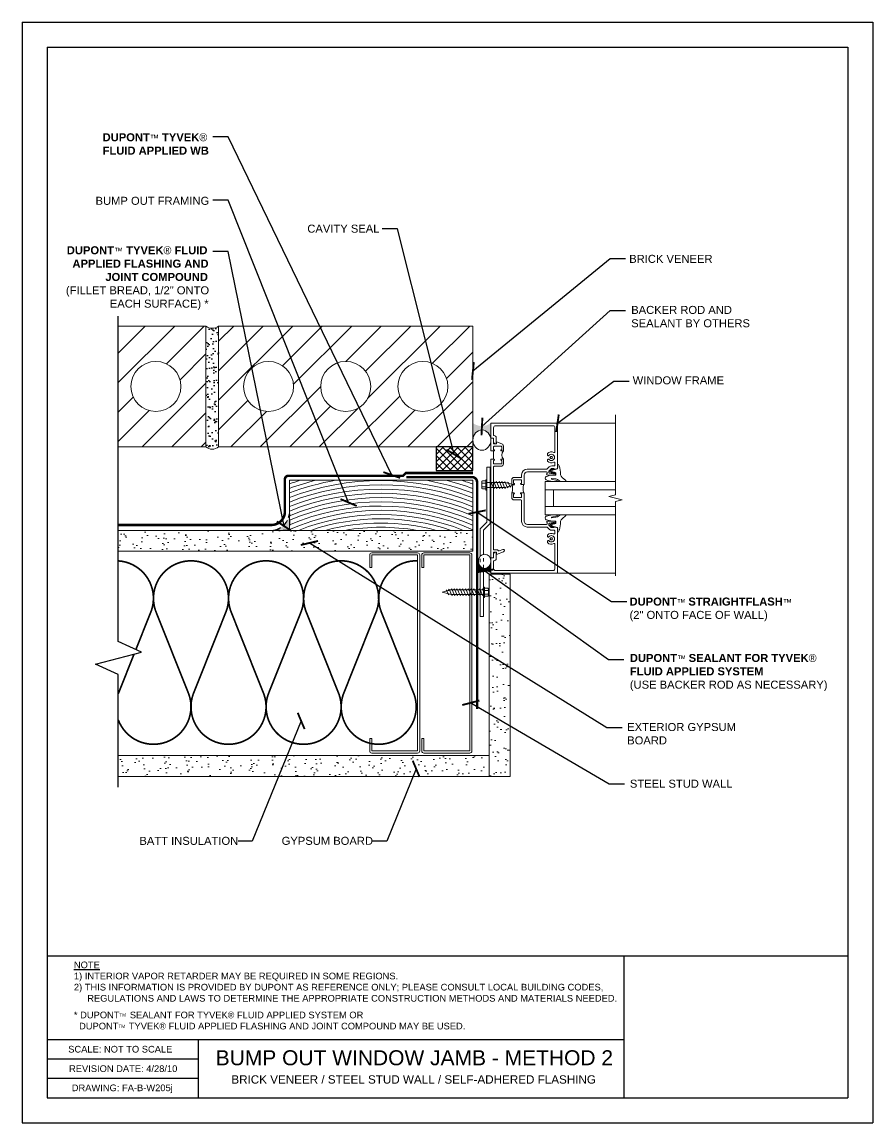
# Model space of a CAD drawing. Extents: x 527.2 to 552.7, y -313 to -280.
import ezdxf

# ---------------------------------------------------------------- set-up
doc = ezdxf.new("R2010")
doc.units = 0
doc.header["$LTSCALE"] = 1.5
doc.header["$MEASUREMENT"] = 0
doc.linetypes.add('DASHED', pattern=[0.75, 0.5, -0.25])
doc.linetypes.add('DASHED2', pattern=[0.375, 0.25, -0.125])
doc.layers.get('0').update_dxf_attribs({"color": 8, "linetype": 'CONTINUOUS'})
for name, color, linetype in [('8x11-ttb$0$B', 5, 'CONTINUOUS'), ('CMU', 250, 'CONTINUOUS'), ('DuPont Self-Adhered Flashing', 252, 'CONTINUOUS'), ('INSULATION', 241, 'CONTINUOUS'), ('SEALANT', 250, 'CONTINUOUS'), ('STRUCTURE', 250, 'CONTINUOUS'), ('TEXT', 7, 'CONTINUOUS'), ('Tyvek FA Flashing and Joint Treatment', 150, 'DASHED2'), ('Tyvek FA WB', 10, 'DASHED2')]:
    doc.layers.add(name, color=color, linetype=linetype)
for name, color, linetype, lineweight in [('A-Anno-txt0', 250, 'CONTINUOUS', 18), ('A-Backer Rod', 250, 'CONTINUOUS', 15), ('A-Fasteners', 8, 'CONTINUOUS', 9), ('A-Glazing', 250, 'CONTINUOUS', 15), ('A-Sealant', 250, 'CONTINUOUS', 15), ('A-Window Gasket', 250, 'CONTINUOUS', 13), ('brick', 250, 'CONTINUOUS', 5), ('Gyp Board', 250, 'CONTINUOUS', 20), ('Metal Stud', 250, 'CONTINUOUS', 18), ('Non-Flanged Window', 250, 'CONTINUOUS', 20), ('Wood', 250, 'CONTINUOUS', 20)]:
    doc.layers.add(name, color=color, linetype=linetype, lineweight=lineweight)
doc.layers.add('VIEWPORT', color=7, linetype='CONTINUOUS', plot=False)
doc.styles.add('DETAILS', font='sanss___.ttf', dxfattribs={"height": 1})
doc.dimstyles.new('ARCH_1_1-2_IN', dxfattribs={"dimscale": 0, "dimtxt": 0.09375, "dimasz": 0.09375, "dimexe": 0.0625, "dimexo": 0.0625, "dimgap": 0.0625, "dimtad": 1, "dimdec": 4, "dimlfac": 8, "dimzin": 3, "dimdsep": 46, "dimlunit": 4, "dimtxsty": 'Standard', "dimblk1": 'ARCHTICK', "dimblk2": 'ARCHTICK', "dimsah": 1, "dimcen": 0.0625, "dimdle": 0.0625, "dimclrd": 256, "dimclre": 256, "dimclrt": 256, "dimadec": 0, "dimazin": 0, "dimtfac": 1, "dimtdec": 4, "dimtmove": 0, "dimatfit": 3, "dimldrblk": 'ARCHTICK', "dimfxl": 1, "dimfrac": 2, "dimtolj": 1, "dimtzin": 0, "dimlwd": -1, "dimlwe": -1, "dimarcsym": 0})

# ---------------------------------------------------------------- blocks, each defined once
blk = doc.blocks.new('_ArchTick')
at = {"color": 0, "linetype": 'ByBlock', "const_width": 0.15}
blk.add_lwpolyline([(-0.5, -0.5), (0.5, 0.5)], dxfattribs=at)
blk = doc.blocks.new('Revsion Date')
at = {"layer": 'TEXT', "insert": (0.000131622949083976, 0.2031688605532622, 2.979996827461446e-09), "char_height": 0.2, "width": 16.26451670448571, "attachment_point": 1, "style": 'DETAILS'}
blk.add_mtext('\\pi-0.033334,l0.033334,t0.1;REVISION DATE: 4/28/10', dxfattribs=at)

msp = doc.modelspace()

# ---------------------------------------------------------------- hatches: boundary and pattern name
at = {"layer": 'brick'}
h = msp.add_hatch(dxfattribs=at)
h.set_pattern_fill('_USER', color=256, scale=0.625, angle=45, style=0, pattern_type=0)
h.set_pattern_definition([(45, (424.4654867404361, -92.41536334837704), (-0.4419417382415922, 0.4419417382415922), [])])
h.paths.add_polyline_path([(540.7311818054502, -292.7651419476974), (540.7311818054502, -289.1401419476974), (533.1061818054502, -289.1401419476974), (533.1061818054502, -292.7651419476974)])
h.paths.add_polyline_path([(538.4811818054502, -290.9526419476974, -1), (539.9811818054502, -290.9526419476974, -1)], flags=16)
h.paths.add_polyline_path([(536.1686818054502, -290.9526419476974, -1), (537.6686818054502, -290.9526419476974, -1)], flags=16)
h.paths.add_polyline_path([(533.8561818054502, -290.9526419476974, -1), (535.3561818054502, -290.9526419476974, -1)], flags=16)
h.paths.add_polyline_path([(530.4811818054502, -290.9526419476977, -1), (531.9811818054502, -290.9526419476977, -1)], flags=16)
h.paths.add_polyline_path([(530.1026648802867, -289.1401419476974), (530.1026648802867, -292.7651419476974), (532.7311818054502, -292.7651419476974), (532.7311818054502, -289.1401419476974)])
at = {"layer": 'CMU'}
h = msp.add_hatch(dxfattribs=at)
h.set_pattern_fill('AR-SAND', color=256, scale=0.15, style=0)
h.set_pattern_definition([(37.50000000000001, (586.0269894077996, -208.0551270921201), (-0.009449003716441223, 0.2890235653519738), [0, -0.228, 0, -0.255, 0, -0.24375]), (7.499999999999999, (586.0269894077996, -208.0551270921201), (0.2654665057901591, 0.423321909784461), [0, -0.123, 0, -0.2055, 0, -0.07875]), (327.5, (585.8424894077996, -208.0551270921201), (0.4671212792627242, 0.0008488580305446746), [0, -0.075, 0, -0.27, 0, -0.3525]), (317.5, (585.8424894077996, -208.0551270921201), (0.450918990685844, 0.1316513347401374), [0, -0.0375, 0, -0.177, 0, -0.2025])])
h.paths.add_polyline_path([(532.7311818054502, -292.7651419476977, 0.3636398934486965), (533.1061818054502, -292.7651419476973), (533.1061818054502, -289.1401419476973, -0.3636398934486965), (532.7311818054502, -289.1401419476977)])
at = {"layer": 'Gyp Board'}
h = msp.add_hatch(dxfattribs=at)
h.set_pattern_fill('AR-SAND,_O', color=256, scale=0.25, angle=90)
h.set_pattern_definition([(52.49999999999999, (-22.23715310742705, -2077.414916806772), (0.4817059422532897, -0.01574833952740207), [0, -0.38, 0, -0.425, 0, -0.40625]), (82.49999999999999, (-22.23715310742705, -2077.414916806772), (0.7055365163074351, 0.4424441763169317), [0, -0.205, 0, -0.3425, 0, -0.13125]), (122.5, (-22.23715310742705, -2077.722416806771), (0.001414763384241117, 0.7785354654378738), [0, -0.125, 0, -0.45, 0, -0.5875]), (132.5, (-22.23715310742705, -2077.722416806771), (0.2194188912335623, 0.7515316511430734), [0, -0.0625, 0, -0.295, 0, -0.3375])])
edge = h.paths.add_edge_path()
edge.add_line((530.1026648802867, -295.2651419476999), (540.7311818054502, -295.2651419477))
edge.add_line((540.7311818054502, -295.2651419477), (540.7311818054502, -295.8901419477))
edge.add_line((540.7311818054502, -295.8901419477), (530.1026648802867, -295.8901419476999))
h = msp.add_hatch(dxfattribs=at)
h.set_pattern_fill('AR-SAND,_O', color=256, scale=0.25, angle=-1.272221872585407e-14)
h.set_pattern_definition([(217.5, (2323.099706664521, 258.2422167085606), (0.01574833952740192, -0.4817059422532897), [0, -0.38, 0, -0.425, 0, -0.40625]), (187.4999999999999, (2323.099706664521, 258.2422167085606), (-0.4424441763169319, -0.705536516307435), [0, -0.205, 0, -0.3425, 0, -0.13125]), (147.4999999999999, (2323.407206664521, 258.2422167085606), (-0.7785354654378738, -0.001414763384240878), [0, -0.1249999999999999, 0, -0.4499999999999995, 0, -0.587499999999999]), (137.4999999999999, (2323.407206664521, 258.2422167085606), (-0.7515316511430734, -0.2194188912335621), [0, -0.0625, 0, -0.295, 0, -0.3375])])
h.paths.add_polyline_path([(541.2224977975109, -302.6401419477), (541.8474977975109, -302.6401419477), (541.8474977975109, -296.5830871118625), (541.2224977975109, -296.5830871118625)])
h = msp.add_hatch(dxfattribs=at)
h.set_pattern_fill('AR-SAND,_O', color=256, scale=0.25, angle=90)
h.set_pattern_definition([(307.5, (-22.17465310742682, 1479.509632911372), (0.4817059422532897, 0.01574833952740201), [0, -0.3799999999999987, 0, -0.4249999999999987, 0, -0.4062499999999987]), (277.5, (-22.17465310742682, 1479.509632911372), (0.7055365163074351, -0.4424441763169318), [0, -0.205, 0, -0.3425, 0, -0.13125]), (237.5, (-22.17465310742682, 1479.817132911372), (0.001414763384241021, -0.7785354654378738), [0, -0.1249999999999999, 0, -0.4499999999999998, 0, -0.5874999999999996]), (227.5, (-22.17465310742682, 1479.817132911372), (0.2194188912335622, -0.7515316511430734), [0, -0.0625, 0, -0.295, 0, -0.3375])])
edge = h.paths.add_edge_path()
edge.add_line((530.1026645936515, -302.6401419476997), (541.2224977975109, -302.6401419477))
edge.add_line((541.2224977975109, -302.6401419477), (541.2224977975109, -302.0151419477))
edge.add_line((541.2224977975109, -302.0151419477), (530.1026640468453, -302.0151419476997))
at = {"layer": 'SEALANT'}
h = msp.add_hatch(color=256, dxfattribs=at)
h.dxf.hatch_style = 1
edge = h.paths.add_edge_path()
edge.add_ellipse((540.9998308274794, -292.5610140139385), major_axis=(0, -0.3037987295314364), ratio=0.8842993597885473, start_angle=90, end_angle=270, ccw=False)
edge.add_line((541.2684798495087, -292.5610140139359), (541.2684798495085, -292.4401094860144))
edge.add_line((541.2684798495085, -292.4401094860143), (541.2684798495085, -292.048917824481))
edge.add_arc((540.9998308274796, -291.6950799467093), 0.4442674203485257, 232.7926597487097, 307.2073402511995, ccw=False)
edge.add_line((540.7311818054502, -292.0489178244807), (540.7311818054502, -292.5610140139414))
h = msp.add_hatch(dxfattribs=at)
h.set_pattern_fill('ANSI37', color=256, scale=1.25, style=0)
h.set_pattern_definition([(45, (0, 0), (-0.110485434560398, 0.1104854345603981), []), (135, (0, 0), (-0.1104854345603981, -0.110485434560398), [])])
h.paths.add_polyline_path([(540.7311818054502, -292.7651419476974), (539.6257637018916, -292.7651419476974), (539.6257637018916, -293.4737322329138), (540.7311818054502, -293.4737322329138)])
h = msp.add_hatch(color=256, dxfattribs=at)
h.dxf.hatch_style = 1
edge = h.paths.add_edge_path()
edge.add_ellipse((541.0815364051626, -296.1920614178323), major_axis=(2.592316668161516e-17, 0.2116857110915756), ratio=0.8842993597885476, start_angle=90, end_angle=270, ccw=False)
edge.add_line((540.894342866368, -296.192061417834), (540.8943428663681, -296.2763071979488))
edge.add_line((540.8943428663681, -296.2763071979489), (540.8943428663681, -296.5488879463032))
edge.add_arc((541.0815364051625, -296.7954407310458), 0.309563719823147, 412.79265974870975, 487.2073402511995, ccw=False)
edge.add_line((541.2687299439573, -296.5488879463034), (541.2687299439573, -296.1920614178301))
at = {"layer": 'Tyvek FA Flashing and Joint Treatment', "ltscale": 0.5}
h = msp.add_hatch(color=256, dxfattribs=at)
h.dxf.hatch_style = 1
edge = h.paths.add_edge_path()
edge.add_line((535.2311818054502, -295.2651419476995), (534.7311818054502, -295.2651419476995))
edge.add_arc((534.6791132712781, -294.7130734135274), 0.5545185287019444, 275.387933011687, 354.612066988315)
edge.add_line((535.2311818054502, -294.7651419476995), (535.2311818054502, -295.2651419476995))

# ---------------------------------------------------------------- linework, layer by layer
at = {"layer": '8x11-ttb$0$B', "color": 7}
for p, q in [((527.9690028736059, -280.7784869836718, 2.979996827461446e-09), (527.9690028736059, -312.2784869836718, 2.979996827461446e-09)), ((527.9690028736059, -280.7784869836718, 2.979996827461446e-09), (551.9690028736059, -280.7784869836718, 2.979996827461446e-09)), ((551.9690028736059, -280.7784869836718, 2.979996827461446e-09), (551.9690028736059, -312.2784869836718, 2.979996827461446e-09)), ((527.9690028736059, -310.5278207188284, 2.979996827461446e-09), (545.2575498864448, -310.5278207188284, 2.979996827461446e-09)), ((527.9690028736059, -312.2784869836718, 2.979996827461446e-09), (551.9690028736059, -312.2784869836718, 2.979996827461446e-09))]:
    msp.add_line(p, q, dxfattribs=at)
at = {"layer": '8x11-ttb$0$B', "color": 7, "elevation": 2.979996827461446e-09}
for points in [[(551.9690028736059, -308.0331666704011), (527.9690028736059, -308.0331666704011)], [(545.2575498864448, -308.0331666704011), (545.2575498864448, -312.2784869836718)], [(532.4955531523258, -310.5278207188284), (532.4955531523258, -312.2784869836718)], [(532.4955531523258, -311.1114207188284), (527.9690028736059, -311.1114207188284)], [(532.4955531523258, -311.6950207188283), (527.9690028736059, -311.6950207188283)]]:
    msp.add_lwpolyline(points, dxfattribs=at)
at = {"layer": 'A-Anno-txt0', "lineweight": 13, "elevation": -2.979996827461446e-09}
msp.add_lwpolyline([(545.0066366205127, -296.631878736004), (545.0066366205127, -294.3988435410029), (545.2066166205126, -294.3488235410029), (544.8066366205127, -294.2488435410029), (545.0066366205127, -294.198843541003), (545.0066366205127, -291.7988335410029)], dxfattribs=at)
at = {"layer": 'A-Backer Rod'}
for centre, major_axis, ratio in [((540.9998308274794, -292.5610140139385, 2.979996827461445e-09), (0, -0.3037987295314364), 0.8842993597885473), ((541.0815364051625, -296.1920614178323), (2.592316668161516e-17, 0.2116857110915756), 0.8842993597885472)]:
    msp.add_ellipse(centre, major_axis=major_axis, ratio=ratio, dxfattribs=at)
at = {"layer": 'A-Fasteners'}
for p, q in [((540.9950488960629, -294.0006083254248, -2.979996827461487e-09), (540.9950488960629, -293.8013895754248, -2.979996827461487e-09)), ((541.0149707710631, -293.7814677004248, -2.979996827461487e-09), (541.1145801460631, -293.7814677004248, -2.979996827461487e-09)), ((541.1145801460631, -293.8462231306932, -2.979996827461487e-09), (541.0149707710631, -293.8462231306932, -2.979996827461487e-09)), ((541.1145801460631, -293.9557747701561, -2.979996827461487e-09), (541.0149707710631, -293.9557747701561, -2.979996827461487e-09)), ((541.1145801460631, -294.0205302004248, -2.979996827461487e-09), (541.0149707710631, -294.0205302004248, -2.979996827461487e-09)), ((541.1145801460631, -294.0557177309424, -2.979996827461487e-09), (541.1145801460631, -293.7462801699073, -2.979996827461487e-09)), ((541.143716963273, -293.7462801699073, -2.979996827461487e-09), (541.1145801460631, -293.7462801699073, -2.979996827461487e-09)), ((541.1145801460631, -293.7814677004248, -2.979996827461487e-09), (541.1145801460631, -294.0205302004248, -2.979996827461487e-09)), ((541.143716963273, -294.0557177309424, -2.979996827461487e-09), (541.143716963273, -293.7462801699073, -2.979996827461487e-09)), ((541.6939850609391, -293.8308542971045, -2.979996827461487e-09), (541.143716963273, -293.8308542971043, -2.979996827461487e-09)), ((541.143716963273, -293.9762247805027, -2.979996827461487e-09), (541.6939850609391, -293.9762247805029, -2.979996827461487e-09)), ((541.2699814598649, -293.8011454347998, -2.979996827461487e-09), (541.2502671043961, -293.8304117922217, -2.979996827461487e-09)), ((541.2699814598649, -293.8011454347998, -2.979996827461487e-09), (541.3543473045914, -294.0058878664404, -2.979996827461487e-09)), ((541.3543625633805, -293.8011454347998, -2.979996827461487e-09), (541.3346482079118, -293.8304117922217, -2.979996827461487e-09)), ((541.3741074364274, -293.9766215090186, -2.979996827461487e-09), (541.3543473045914, -294.0058878664404, -2.979996827461487e-09)), ((541.3543625633805, -293.8011454347998, -2.979996827461487e-09), (541.4387284081071, -294.0058878664404, -2.979996827461487e-09)), ((541.4387436668961, -293.8011454347998, -2.979996827461487e-09), (541.4190293114274, -293.8304117922217, -2.979996827461487e-09)), ((541.458488539943, -293.9766215090186, -2.979996827461487e-09), (541.4387284081071, -294.0058878664404, -2.979996827461487e-09)), ((541.4387436668961, -293.8011454347998, -2.979996827461487e-09), (541.5231095116227, -294.0058878664404, -2.979996827461487e-09)), ((541.5231247704118, -293.8011454347998, -2.979996827461487e-09), (541.503410414943, -293.8304117922217, -2.979996827461487e-09)), ((541.5428696434586, -293.9766215090186, -2.979996827461487e-09), (541.5231095116227, -294.0058878664404, -2.979996827461487e-09)), ((541.5231247704118, -293.8011454347998, -2.979996827461487e-09), (541.6074906151383, -294.0058878664404, -2.979996827461487e-09)), ((541.6075058739274, -293.8011454347998, -2.979996827461487e-09), (541.5877915184586, -293.8304117922217, -2.979996827461487e-09)), ((541.6272507469743, -293.9766215090186, -2.979996827461487e-09), (541.6074906151383, -294.0058878664404, -2.979996827461487e-09)), ((541.6075058739274, -293.8011454347998, -2.979996827461487e-09), (541.6918717186539, -294.0058878664404, -2.979996827461487e-09)), ((541.691886977443, -293.8011454347998, -2.979996827461487e-09), (541.6721726219743, -293.8304117922217, -2.979996827461487e-09)), ((541.7156792461834, -293.9706269878292, -2.979996827461487e-09), (541.6918717186539, -294.0058878664404, -2.979996827461487e-09)), ((541.691886977443, -293.8011454347998, -2.979996827461487e-09), (541.7695211033389, -293.9895510599167, -2.979996827461487e-09)), ((541.6939850609391, -293.8308542971045, -2.979996827461487e-09), (541.9756759326546, -293.9035395388037, -2.979996827461487e-09)), ((541.9756759326546, -293.9035395388037, -2.979996827461487e-09), (541.6939850609391, -293.9762247805029, -2.979996827461487e-09)), ((541.7844767254686, -293.8210665040771, -2.979996827461487e-09), (541.7647623699999, -293.850332861499, -2.979996827461487e-09)), ((541.7963532147584, -293.9498105273277, -2.979996827461487e-09), (541.7695211033389, -293.9895510599167, -2.979996827461487e-09)), ((541.7844767254686, -293.8210665040771, -2.979996827461487e-09), (541.8456299972389, -293.9694757282794, -2.979996827461487e-09)), ((541.8724621086584, -293.9297351956904, -2.979996827461487e-09), (541.8456299972389, -293.9694757282794, -2.979996827461487e-09)), ((541.143716963273, -294.0557177309424, -2.979996827461487e-09), (541.1145801460631, -294.0557177309424, -2.979996827461487e-09)), ((541.0463082470144, -296.9639791761228, 2.979996827461446e-09), (541.0463082470144, -297.273416737158, 2.979996827461446e-09)), ((541.0463082470144, -296.9639791761228, 2.979996827461446e-09), (541.0754450642244, -296.9639791761228, 2.979996827461446e-09)), ((541.0754450642244, -296.9639791761228, 2.979996827461446e-09), (541.0754450642244, -297.273416737158, 2.979996827461446e-09)), ((541.0754450642244, -296.9991667066404, 2.979996827461446e-09), (541.1750544392244, -296.9991667066404, 2.979996827461446e-09)), ((541.0754450642244, -297.2382292066404, 2.979996827461446e-09), (541.0754450642244, -296.9991667066404, 2.979996827461446e-09)), ((539.8108599738143, -297.1157858852647, 2.979996827461405e-09), (540.0925508455298, -297.0431006435655, 2.979996827461405e-09)), ((540.0925508455298, -297.1884711269639, 2.979996827461405e-09), (539.8108599738143, -297.1157858852647, 2.979996827461405e-09)), ((539.9140737978105, -297.089590228378, 2.979996827461405e-09), (539.94090590923, -297.049849695789, 2.979996827461405e-09)), ((540.0020591810003, -297.1982589199913, 2.979996827461405e-09), (539.94090590923, -297.049849695789, 2.979996827461405e-09)), ((539.9901826917105, -297.0695148967408, 2.979996827461405e-09), (540.01701480313, -297.0297743641518, 2.979996827461405e-09)), ((540.0020591810003, -297.1982589199913, 2.979996827461405e-09), (540.021773536469, -297.1689925625694, 2.979996827461405e-09)), ((540.0946489290259, -297.2181799892686, 2.979996827461405e-09), (540.01701480313, -297.0297743641518, 2.979996827461405e-09)), ((540.0708566602855, -297.0486984362392, 2.979996827461405e-09), (540.0946641878149, -297.013437557628, 2.979996827461405e-09)), ((541.0463082470146, -297.0431006435657, 2.979996827461405e-09), (540.0925508455298, -297.0431006435655, 2.979996827461405e-09)), ((540.0925508455298, -297.1884711269639, 2.979996827461405e-09), (541.0463082470146, -297.1884711269641, 2.979996827461405e-09)), ((540.0946489290259, -297.2181799892686, 2.979996827461405e-09), (540.1143632844946, -297.1889136318467, 2.979996827461405e-09)), ((540.1790300325415, -297.2181799892686, 2.979996827461405e-09), (540.0946641878149, -297.013437557628, 2.979996827461405e-09)), ((540.1592851594946, -297.0427039150499, 2.979996827461405e-09), (540.1790452913306, -297.013437557628, 2.979996827461405e-09)), ((540.1790300325415, -297.2181799892686, 2.979996827461405e-09), (540.1987443880103, -297.1889136318467, 2.979996827461405e-09)), ((540.2634111360571, -297.2181799892686, 2.979996827461405e-09), (540.1790452913306, -297.013437557628, 2.979996827461405e-09)), ((540.2436662630103, -297.0427039150499, 2.979996827461405e-09), (540.2634263948462, -297.013437557628, 2.979996827461405e-09)), ((540.2634111360571, -297.2181799892686, 2.979996827461405e-09), (540.2831254915259, -297.1889136318467, 2.979996827461405e-09)), ((540.3477922395728, -297.2181799892686, 2.979996827461405e-09), (540.2634263948462, -297.013437557628, 2.979996827461405e-09)), ((540.3280473665259, -297.0427039150499, 2.979996827461405e-09), (540.3478074983618, -297.013437557628, 2.979996827461405e-09)), ((540.3477922395728, -297.2181799892686, 2.979996827461405e-09), (540.3675065950415, -297.1889136318467, 2.979996827461405e-09)), ((540.4321733430884, -297.2181799892686, 2.979996827461405e-09), (540.3478074983618, -297.013437557628, 2.979996827461405e-09)), ((540.4124284700415, -297.0427039150499, 2.979996827461405e-09), (540.4321886018774, -297.013437557628, 2.979996827461405e-09)), ((540.4321733430884, -297.2181799892686, 2.979996827461405e-09), (540.4518876985571, -297.1889136318467, 2.979996827461405e-09)), ((540.516554446604, -297.2181799892686, 2.979996827461405e-09), (540.4321886018774, -297.013437557628, 2.979996827461405e-09)), ((540.4968095735571, -297.0427039150499, 2.979996827461405e-09), (540.5165697053931, -297.013437557628, 2.979996827461405e-09)), ((540.516554446604, -297.2181799892686, 2.979996827461405e-09), (540.5362688020728, -297.1889136318467, 2.979996827461405e-09)), ((540.6009355501196, -297.2181799892686, 2.979996827461405e-09), (540.5165697053931, -297.013437557628, 2.979996827461405e-09)), ((540.5811830476782, -297.0427039150499, 2.979996827461405e-09), (540.6009355501196, -297.013437557628, 2.979996827461405e-09)), ((540.6853166536353, -297.2181799892686, 2.979996827461405e-09), (540.6009355501196, -297.013437557628, 2.979996827461405e-09)), ((540.6009355501196, -297.2181799892686, 2.979996827461405e-09), (540.6206499055884, -297.1889136318467, 2.979996827461405e-09)), ((540.6655565217993, -297.0427039150499, 2.979996827461405e-09), (540.6853166536353, -297.013437557628, 2.979996827461405e-09)), ((540.7696901277563, -297.2181799892686, 2.979996827461405e-09), (540.6853166536353, -297.013437557628, 2.979996827461405e-09)), ((540.6853166536353, -297.2181799892686, 2.979996827461405e-09), (540.7050233797095, -297.1889136318467, 2.979996827461405e-09)), ((540.7499376253149, -297.0427039150499, 2.979996827461405e-09), (540.7696901277563, -297.013437557628, 2.979996827461405e-09)), ((540.8540636018774, -297.2181799892686, 2.979996827461405e-09), (540.7696901277563, -297.013437557628, 2.979996827461405e-09)), ((540.7696901277563, -297.2181799892686, 2.979996827461405e-09), (540.7893968538306, -297.1889136318467, 2.979996827461405e-09)), ((540.834311099436, -297.0427039150499, 2.979996827461405e-09), (540.8540636018774, -297.013437557628, 2.979996827461405e-09)), ((540.9384370759985, -297.2181799892686, 2.979996827461405e-09), (540.8540636018774, -297.013437557628, 2.979996827461405e-09)), ((540.8540636018774, -297.2181799892686, 2.979996827461405e-09), (540.8737779573462, -297.1889136318467, 2.979996827461405e-09)), ((540.9186845735571, -297.0427039150499, 2.979996827461405e-09), (540.9384370759985, -297.013437557628, 2.979996827461405e-09)), ((541.0228105501196, -297.2181799892686, 2.979996827461405e-09), (540.9384370759985, -297.013437557628, 2.979996827461405e-09)), ((540.9384370759985, -297.2181799892686, 2.979996827461405e-09), (540.9581514314673, -297.1889136318467, 2.979996827461405e-09)), ((541.0030580476782, -297.0427039150499, 2.979996827461405e-09), (541.0228105501196, -297.013437557628, 2.979996827461405e-09)), ((541.0463082470146, -297.0708290418791, 2.979996827461446e-09), (541.0228105501194, -297.0138090406248, 2.979996827461446e-09)), ((541.0228105501194, -297.2185514722654, 2.979996827461446e-09), (541.0425249055882, -297.1892851148435, 2.979996827461446e-09)), ((541.0463082470144, -297.273416737158, 2.979996827461446e-09), (541.0754450642244, -297.273416737158, 2.979996827461446e-09)), ((541.0754450642244, -297.0639221369091, 2.979996827461446e-09), (541.1750544392244, -297.0639221369091, 2.979996827461446e-09)), ((541.0754450642244, -297.173473776372, 2.979996827461446e-09), (541.1750544392244, -297.173473776372, 2.979996827461446e-09)), ((541.1750544392244, -297.2382292066404, 2.979996827461446e-09), (541.0754450642244, -297.2382292066404, 2.979996827461446e-09)), ((541.1949763142245, -297.0190885816404, 2.979996827461446e-09), (541.1949763142245, -297.2183073316404, 2.979996827461446e-09))]:
    msp.add_line(p, q, dxfattribs=at)
for centre, start, end in [((541.0149707710631, -293.8013895754248, -2.979996827461487e-09), 90, 180), ((541.0149707710631, -293.8263012556932, -2.979996827461487e-09), 180, 270), ((541.0149707710631, -293.8661450056932, -2.979996827461487e-09), 90, 180), ((541.0149707710631, -293.9358528951561, -2.979996827461487e-09), 180, 270), ((541.0149707710631, -293.9756966451561, -2.979996827461487e-09), 90, 180), ((541.0149707710631, -294.0006083254248, -2.979996827461487e-09), 180, 270), ((541.1750544392244, -297.0190885816404, 2.979996827461446e-09), 0, 90), ((541.1750544392244, -297.0440002619091, 2.979996827461446e-09), 270, 0), ((541.1750544392244, -297.0838440119092, 2.979996827461446e-09), 0, 90), ((541.1750544392244, -297.153551901372, 2.979996827461446e-09), 270, 0), ((541.1750544392244, -297.193395651372, 2.979996827461446e-09), 0, 90), ((541.1750544392244, -297.2183073316404, 2.979996827461446e-09), 270, 0)]:
    msp.add_arc(centre, 0.019921875, start, end, dxfattribs=at)
at = {"layer": 'A-Glazing'}
for p, q in [((542.8937169632733, -293.7983919284681, -2.979996827461446e-09), (545.0066266205127, -293.7983919284681, -2.979996827461446e-09)), ((542.8937169632733, -294.0483919284681, -2.979996827461446e-09), (545.0066266205127, -294.0483919284681, -2.979996827461446e-09)), ((542.8937169632733, -294.5483919284681, -2.979996827461446e-09), (545.0066266205127, -294.5483919284681, -2.979996827461446e-09)), ((542.8937169632733, -294.7983919284681, -2.979996827461446e-09), (545.0066266205127, -294.7983919284681, -2.979996827461446e-09))]:
    msp.add_line(p, q, dxfattribs=at)
at = {"layer": 'A-Sealant'}
msp.add_line((541.3487169943543, -292.8848434918147, -2.979996827461446e-09), (541.3487169943543, -293.1348434918147, -2.979996827461446e-09), dxfattribs=at)
for centre, radius, start, end in [((541.7749669943543, -293.0098434918147, -2.979996827461446e-09), 0.1812500000000527, 136.3971810273108, 223.6028189726892), ((541.5863485567617, -294.0158385410029, -2.979996827461446e-09), 0.3318137087604263, 337.8695010804648, 22.13049891953517), ((542.5660853697844, -294.0158385410029, -2.979996827461446e-09), 0.3318137087604263, 157.8695010804649, 202.1304989195351)]:
    msp.add_arc(centre, radius, start, end, dxfattribs=at)
at = {"layer": 'A-Window Gasket', "elevation": -2.979996827461446e-09}
for points in [[(543.1547149351087, -293.4249033326143), (543.1595892357067, -293.4517198591532), (543.2668238333885, -293.4175897350321), (543.2716981322673, -293.356643084372), (543.2687169632733, -293.2810882140132), (543.2997265058945, -293.2911787555716, -0.1257100272134179), (543.3514688334882, -293.5231701575936, 0.2260837189018228), (543.4011866921322, -293.6767557180253), (543.5121273102926, -293.7723110276849, -0.6449762263124317), (543.5003859678189, -293.7982453197031), (543.3711490321895, -293.7966655826751, -0.1518691569180708), (543.3267138778402, -293.7803128060787), (543.2667880985717, -293.7418096177834, 0.02934546717884474), (543.2149054553792, -293.7244147285806), (543.0931114455421, -293.7071844389971, 0.6538117075652882), (543.0861247085767, -293.7274252498999), (543.2513736260665, -293.7715169971222, -0.8886355728344962), (543.2493121951674, -293.7966655826751), (543.1150665747747, -293.7966655826751, -0.06420464893641442), (542.9264503180674, -293.7542331207656, -0.6896355001773956), (542.9264503180674, -293.6516243903775, -0.07035608683589237), (543.1150665747747, -293.6103919284681), (543.2107693851082, -293.6103919284681), (543.2107693851082, -293.5370451704915), (543.1571520854078, -293.5151043756741), (543.152277786529, -293.5541102335876), (543.115720537202, -293.5199801073955), (543.0937861879498, -293.5516723677268), (543.0401688899686, -293.4907257149958), (543.1059719377255, -293.4346547960573), (543.115720537202, -293.4590334567354)], [(543.1547149351087, -295.1718805243219), (543.1595892357067, -295.145063997783), (543.2668238333885, -295.1791941219041), (543.2716981322673, -295.2401407725642), (543.2687169632733, -295.3156956429229), (543.2997265058945, -295.3056051013646, 0.1257100272134179), (543.3514688334882, -295.0736136993426, -0.2260837189018228), (543.4011866921322, -294.9200281389109), (543.5121273102926, -294.8244728292513, 0.6449762263124317), (543.5003859678189, -294.7985385372331), (543.3711490321895, -294.8001182742611, 0.1518691569180708), (543.3267138778402, -294.8164710508575), (543.2667880985717, -294.8549742391527, -0.02934546717884474), (543.2149054553792, -294.8723691283556), (543.0931114455421, -294.8895994179391, -0.6538117075652882), (543.0861247085767, -294.8693586070363), (543.2513736260665, -294.825266859814, 0.8886355728344962), (543.2493121951674, -294.8001182742611), (543.1150665747747, -294.8001182742611, 0.06420464893641442), (542.9264503180674, -294.8425507361706, 0.6896355001773956), (542.9264503180674, -294.9451594665587, 0.07035608683589237), (543.1150665747747, -294.9863919284681), (543.2107693851082, -294.9863919284681), (543.2107693851082, -295.0597386864446), (543.1571520854078, -295.0816794812621), (543.152277786529, -295.0426736233487), (543.115720537202, -295.0768037495407), (543.0937861879498, -295.0451114892094), (543.0401688899686, -295.1060581419403), (543.1059719377255, -295.162129060879), (543.115720537202, -295.1377504002008)]]:
    msp.add_lwpolyline(points, format="xyb", close=True, dxfattribs=at)
at = {"layer": 'brick', "linetype": 'Continuous', "elevation": 2.979996827461446e-09}
msp.add_lwpolyline([(530.1026648802867, -289.1401419476974), (532.7311818054502, -289.1401419476974), (532.7311818054502, -292.7651419476974), (530.1026648802867, -292.7651419476974)], dxfattribs=at)
msp.add_lwpolyline([(540.7311818054502, -289.1401419476974), (533.1061818054502, -289.1401419476974), (533.1061818054502, -292.7651419476974), (540.7311818054502, -292.7651419476974)], close=True, dxfattribs=at)
at = {"layer": 'brick', "linetype": 'Continuous'}
for centre in [(531.2311818054502, -290.9526419476977, 2.979996827461526e-09), (534.6061818054502, -290.9526419476974, 2.979996827461486e-09), (536.9186818054502, -290.9526419476974, 2.979996827461486e-09), (539.2311818054502, -290.9526419476974, 2.979996827461486e-09)]:
    msp.add_circle(centre, 0.75, dxfattribs=at)
for centre in [(532.91868180545, -288.9164231902657, 2.979996827461486e-09), (532.91868180545, -292.5414231902657, 2.979996827461486e-09)]:
    msp.add_arc(centre, 0.2919012374533256, 230.0334297092303, 309.9665702907697, dxfattribs=at)
at = {"layer": 'DuPont Self-Adhered Flashing', "const_width": 0.075, "elevation": 2.979996827461446e-09}
msp.add_lwpolyline([(540.8556685913626, -300.6232354821432), (540.8556685913626, -296.4609380617671), (540.8556685913626, -293.8189079673709, 0.4142135623730125), (540.7056685913626, -293.6689079673709), (538.7377525287541, -293.6689079673703)], format="xyb", dxfattribs=at)
at = {"layer": 'Gyp Board', "elevation": 2.979996827461446e-09}
for points in [[(530.1026648802867, -295.2651419476999), (540.7311818054502, -295.2651419477), (540.7311818054502, -295.8901419477), (530.1026648802867, -295.8901419476999)], [(530.1026645936515, -302.6401419476997), (541.2224977975109, -302.6401419477), (541.2224977975109, -302.0151419477), (530.1026640468453, -302.0151419476997)]]:
    msp.add_lwpolyline(points, dxfattribs=at)
msp.add_lwpolyline([(541.2224977975109, -302.6401419477), (541.8474977975109, -302.6401419477), (541.8474977975109, -296.5830871118625), (541.2224977975109, -296.5830871118625)], close=True, dxfattribs=at)
at = {"layer": 'INSULATION', "color": 253, "const_width": 0.05, "elevation": 2.979996827461446e-09}
for points in [[(530.1026631100867, -300.9444255975861, 0.988981793712645), (532.2204672402733, -300.1849624422385), (531.2192485750337, -297.6709612109788, -0.5275875311540644), (532.3249318054474, -296.1787676871372)], [(530.1026648802867, -296.1801608960806, -0.4959173986660426), (531.0954672402746, -297.6709612109779), (530.6303208718916, -298.8389164074096)], [(532.3249318054474, -296.1787676871372, -0.5036295496547037), (533.3454672402768, -297.670961210978), (532.3442485750359, -300.1849624422411, 1.404370499403762), (534.4704672402756, -300.1849624422384), (533.4692485750359, -297.6709612109784, -1.404370499398822), (535.595467240277, -297.6709612109784), (534.5942485750361, -300.184962442242, 1.404370499403763), (536.7204672402756, -300.1849624422391), (535.7192485750361, -297.6709612109793, -1.404370499398822), (537.845467240277, -297.6709612109784), (536.8442485750361, -300.184962442242, 1.404370499403762), (538.9704672402756, -300.1849624422391), (537.9692485750361, -297.6709612109793, -0.5275875311540644), (539.0749318054498, -296.1787676871377)]]:
    msp.add_lwpolyline(points, format="xyb", dxfattribs=at)
msp.add_lwpolyline([(530.575759325236, -298.9759172447231), (530.1026624271567, -300.1638357540052)], dxfattribs=at)
at = {"layer": 'Metal Stud', "linetype": 'DASHED', "lineweight": 13, "ltscale": 0.125}
for p, q in [((540.9463082470147, -295.9160070502813, 2.979996827461446e-09), (540.9463082470147, -296.5110258812182, 2.979996827461405e-09)), ((541.0463082470146, -295.8945668624702, 2.979996827461364e-09), (541.0463082470146, -296.4674845165264, 2.979996827461405e-09))]:
    msp.add_line(p, q, dxfattribs=at)
at = {"layer": 'Metal Stud'}
for points, elevation in [([(541.0463082470146, -295.2595809483205), (541.243716963273, -295.060452118953), (541.243716963273, -293.3707294220688), (541.143716963273, -293.3707294220688), (541.143716963273, -295.02403039654), (540.9463082470147, -295.2231592259075)], -2.979996827461446e-09), ([(540.9463082470147, -295.2231592259075), (540.9463082470147, -295.9160070502813)], 2.979996827461446e-09), ([(541.0463082470146, -295.8945668624702), (541.0463082470146, -295.2595809483205)], 2.979996827461446e-09), ([(540.9463082470147, -296.5110258812182), (540.9463082470147, -297.8479190089831), (541.0463082470146, -297.8479190089831), (541.0463082470146, -296.4674845165264)], 2.979996827461446e-09)]:
    msp.add_lwpolyline(points, dxfattribs=dict(at, elevation=elevation))
at = {"layer": 'Metal Stud', "elevation": 2.979996827461446e-09}
for points in [[(537.6999318054502, -301.5018415932569), (537.6374318054498, -301.5018415932569), (537.6374318054498, -301.8768415932569, 0.414213562373095), (537.6999318054498, -301.9393415932569), (539.0749318054498, -301.9393415932569, 0.414213562373095), (539.1374318054498, -301.8768415932569), (539.1374318054498, -296.0018415932569, 0.414213562373095), (539.0749318054498, -295.9393415932569), (537.6999318054498, -295.9393415932569, 0.414213562373095), (537.6374318054498, -296.0018415932569), (537.6374318054498, -296.3768415932569), (537.6999318054502, -296.3768415932569), (537.6999318054502, -296.0018415932569), (539.0749318054498, -296.0018415932569), (539.0749318054493, -301.8768415932569), (537.6999318054502, -301.8768415932569)], [(539.2624318054507, -301.5018415932569), (539.1999318054502, -301.5018415932569), (539.1999318054502, -301.8768415932569, 0.414213562373095), (539.2624318054502, -301.9393415932569), (540.6374318054502, -301.9393415932569, 0.414213562373095), (540.6999318054502, -301.8768415932569), (540.6999318054502, -296.0018415932569, 0.414213562373095), (540.6374318054502, -295.9393415932569), (539.2624318054502, -295.9393415932569, 0.414213562373095), (539.1999318054502, -296.0018415932569), (539.1999318054502, -296.3768415932569), (539.2624318054507, -296.3768415932569), (539.2624318054507, -296.0018415932569), (540.6374318054502, -296.0018415932569), (540.6374318054498, -301.8768415932569), (539.2624318054507, -301.8768415932569)]]:
    msp.add_lwpolyline(points, format="xyb", close=True, dxfattribs=at)
at = {"layer": 'Non-Flanged Window', "lineweight": 9}
for p, q in [((545.0066366205127, -292.0488335410029, -2.979996827461446e-09), (543.2687169632733, -292.0488335410029, -2.979996827461446e-09)), ((545.0066366205127, -296.5488335410029, -2.979996827461446e-09), (543.2687169632733, -296.5488335410029, -2.979996827461446e-09))]:
    msp.add_line(p, q, dxfattribs=at)
at = {"layer": 'Non-Flanged Window'}
for p, q in [((542.8937169632733, -294.7983919284681, -2.979996827461446e-09), (542.8937169632733, -293.7983919284681, -2.979996827461446e-09)), ((543.1437169632733, -294.5483919284681, -2.979996827461446e-09), (543.1437169632733, -294.0483919284681, -2.979996827461446e-09))]:
    msp.add_line(p, q, dxfattribs=at)
at = {"layer": 'Non-Flanged Window', "elevation": -2.979996827461446e-09}
for points in [[(542.2587169632731, -293.8908385410029), (542.1732169632731, -293.8908385410029, -0.9999999999999999), (542.1732169632731, -293.8598385410028), (542.1737169632733, -293.8598385410028, 0.414213562373095), (542.1887169632731, -293.8448385410028), (542.1887169632731, -293.7648385410028, 0.4142135623730693), (542.1737169632733, -293.7498385410028), (541.9587169632731, -293.7498385410028, 0.414213562373095), (541.9437169632732, -293.7648385410028), (541.9437169632732, -293.8448426396388, 0.4190234982697423), (541.9589628649125, -293.8598406239162, -1.008230869162796), (541.9592169632732, -293.8908385410029), (541.893716963273, -293.8908385410029), (541.893716963273, -293.7498335410028, -0.4142135623731173), (541.9637169632732, -293.6798335410029), (542.1737169632733, -293.6798335410029, 0.4142135623730864), (542.1887169632731, -293.6648335410029), (542.1887169632731, -293.6013335410028, -0.4142135623730858), (542.3587169632732, -293.4313335410029), (542.942773875487, -293.4313335410029, 0.1990202627215653), (542.9604588823194, -293.4240038701831), (543.0202399376225, -293.3641731584459, -0.1990202627215716), (543.0945169663186, -293.3333885410029), (543.1687169632731, -293.3333885410029, 0.414213562373082), (543.1887169632731, -293.3133885410029), (543.1887169632731, -293.2420683784636, 0.5680984128566386), (543.1592034497597, -293.224475963603, -0.3397540095737931), (542.9607169632731, -293.192586057532), (542.9607169632731, -293.1486205733055), (542.9901976283219, -293.1315999034037, -0.3865446749096253), (543.0033423268886, -293.1344580987331, 3.127286275187395), (543.0033423268889, -293.0242189832725, -0.386544674909742), (542.9901976283219, -293.0270771786019), (542.9607169632731, -293.0100565087001), (542.9607169632731, -292.9660910244738, -0.3397540095737929), (543.1592034497597, -292.9342011184027, 0.5680984128595217), (543.1887169632731, -292.9166087035421), (543.1887169632731, -292.1888335410028, 0.414213562373095), (543.1287169632732, -292.1288335410028), (541.4087169632732, -292.1288335410028, 0.414213562373095), (541.3487169632732, -292.1888335410028), (541.3487169632732, -292.4238385410028), (541.3687169632732, -292.4238385410028, -0.414213562373095), (541.4287169632731, -292.4838385410029), (541.4287169632731, -292.6738385410028), (541.4107169632731, -292.6738385410028, -0.414213562373095), (541.3487169632732, -292.6118385410029), (541.3487169632732, -292.5038385410028), (541.268716963273, -292.5038385410028), (541.268716963273, -292.0488385410028), (543.268716963273, -292.0488385410028), (543.268716963273, -293.4063582379725), (543.1662169632731, -293.4423885410028), (543.1662169632731, -293.4133885410028), (543.0945169632731, -293.4133885410028, 0.198912367379654), (543.0768392937435, -293.4207108714732), (543.0102169632731, -293.4873885410029), (543.0102169632731, -293.5293385410028, 0.3541185725306731), (543.0260587294568, -293.5489014930175), (543.1282169632731, -293.5713385410028), (543.1662169632731, -293.5713385410028), (543.1662169632731, -293.5423385410028), (543.178216963273, -293.5423385410028, -0.414213562373095), (543.1982169632732, -293.5623385410028), (543.1982169632732, -293.5913385410028, -0.414213562373095), (543.178216963273, -293.6113385410028), (542.9762219632731, -293.6113385410028, -0.414213562373095), (542.938216963273, -293.5733335410028), (542.9602169632732, -293.5733335410028), (542.9602169632732, -293.5313335410029, 0.414213562373095), (542.9402169632732, -293.5113335410028), (542.3687169632732, -293.5113335410028, 0.414213562373095), (542.268716963273, -293.6113335410028), (542.268716963273, -293.8808385410029), (542.2587169632731, -293.8908385410029)], [(542.2587169632731, -294.1408385410029), (542.268716963273, -294.1508385410029), (542.268716963273, -294.9863385410028, 0.4142135623730963), (542.3687169632732, -295.0863385410028), (542.9402169632732, -295.0863385410028, 0.4142135623730941), (542.9602169632732, -295.0663385410028), (542.9602169632732, -295.0243385410028), (542.938216963273, -295.0243385410028, -0.4142135623730984), (542.9762219632731, -294.9863335410028), (543.178216963273, -294.9863335410028, -0.414213562373108), (543.1982169632732, -295.0063335410028), (543.1982169632732, -295.0353335410028, -0.414213562373095), (543.178216963273, -295.0553335410029), (543.1662169632731, -295.0553335410029), (543.1662169632731, -295.0263335410029), (543.1282169632731, -295.0263335410029), (543.0260587294568, -295.0487705889881, 0.3541185725306732), (543.0102169632731, -295.0683335410028), (543.0102169632731, -295.1102835410028), (543.0768392937435, -295.1769612105325, 0.198912367379654), (543.0945169632731, -295.1842835410028), (543.1662169632731, -295.1842835410028), (543.1662169632731, -295.1552835410028), (543.268716963273, -295.1913138440331), (543.268716963273, -296.5488335410028), (541.268716963273, -296.5488335410028), (541.268716963273, -296.0938335410029), (541.3487169632732, -296.0938335410029), (541.3487169632732, -295.9858335410028, -0.4142135623731034), (541.4107169632731, -295.9238335410028), (541.4287169632731, -295.9238335410028), (541.4287169632731, -296.1138335410029, -0.414213562373095), (541.3687169632732, -296.1738335410028), (541.3487169632732, -296.1738335410028), (541.3487169632732, -296.4088335410028, 0.4142135623730908), (541.4087169632732, -296.4688335410029), (543.1287169632732, -296.4688335410029, 0.4142135623731036), (543.1887169632731, -296.4088335410028), (543.1887169632731, -295.6810633784636, 0.5680984128594625), (543.1592034497597, -295.6634709636029, -0.3397540095737803), (542.9607169632731, -295.6315810575319), (542.9607169632731, -295.5876155733056), (542.9901976283219, -295.5705949034038, -0.3865446749097419), (543.0033423268889, -295.5734530987332, 3.127286275187371), (543.0033423268886, -295.4632139832725, -0.3865446749096684), (542.9901976283219, -295.4660721786019), (542.9607169632731, -295.4490515087001), (542.9607169632731, -295.4050860244737, -0.3397540095737777), (543.1592034497597, -295.3731961184026, 0.5680984128594625), (543.1887169632731, -295.355603703542), (543.1887169632731, -295.2842835410028, 0.4142135623731341), (543.1687169632731, -295.2642835410028), (543.0945169663186, -295.2642835410028, -0.1990202627215713), (543.0202399376225, -295.2334989235598), (542.9604588823194, -295.1736682118226, 0.1990202627215655), (542.942773875487, -295.1663385410029), (542.3587169632732, -295.1663385410029, -0.414213562373095), (542.1887169632731, -294.9963385410028), (542.1887169632731, -294.3718385410029, 0.4142135623731015), (542.1687169632731, -294.3518385410029), (541.9637169632732, -294.3518385410029, -0.4142135623731173), (541.893716963273, -294.2818385410029), (541.893716963273, -294.1408385410029), (541.9592169632732, -294.1408385410029, -0.9999999999999999), (541.9592169632732, -294.1718385410028), (541.9587169632731, -294.1718385410028, 0.4142135623730862), (541.9437169632732, -294.1868385410028), (541.9437169632732, -294.2668385410029, 0.4142135623731037), (541.9587169632731, -294.2818385410029), (542.1737169632733, -294.2818385410029, 0.414213562373095), (542.1887169632731, -294.2668385410029), (542.1887169632731, -294.1868344423669, 0.4190234982698032), (542.1734710616339, -294.1718364580896, -1.008230869162925), (542.1732169632731, -294.1408385410029), (542.2587169632731, -294.1408385410029)]]:
    msp.add_lwpolyline(points, format="xyb", dxfattribs=at)
for points in [[(541.3487169943543, -292.8388434918147, 0.4142135623730605), (541.3637169943541, -292.8538434918146), (541.3642169943543, -292.8538434918146, -0.9999999999999999), (541.3642169943543, -292.8848434918147), (541.2787169943543, -292.8848434918147), (541.2687169943541, -292.8748434918147), (541.2687169943541, -292.5038384918146), (541.3487169943543, -292.5038384918146), (541.3487169943543, -292.6738384918147), (541.4347169943543, -292.6738384918147), (541.4347169943543, -292.6118384918147), (541.5976944152877, -292.6712584950487, -0.3151483099505404), (541.6437169943541, -292.7370238604424), (541.6437169943541, -292.8848434918147), (541.5782169943542, -292.8848434918147, -1.008230869162825), (541.578471092715, -292.853845574728, 0.4190234982697333), (541.5937169943542, -292.8388475904507), (541.5937169943542, -292.7588434918147, 0.4142135623731299), (541.5787169943543, -292.7438434918146), (541.3637169943541, -292.7438434918146, 0.4142135623730949), (541.3487169943543, -292.7588434918147)], [(541.4885155452331, -295.8669463788474), (541.4899231419384, -295.8701288946812, 0.414213562373095), (541.5155573972207, -295.8820823442304), (541.6277445792372, -295.8408945516241, -1.000000000000033), (541.6516894094713, -295.9066824320053), (541.4347169943543, -295.9857884918147), (541.4347169943543, -295.9237884918147), (541.3487169943543, -295.9237884918147), (541.3487169943543, -296.0937884918147), (541.2687169943541, -296.0937884918147), (541.2687169943541, -293.1448434918147), (541.2787169943543, -293.1348434918147), (541.3642169943543, -293.1348434918147, -1.008230869162709), (541.3639628959935, -293.1658414089014, 0.4190234982698556), (541.3487169943543, -293.1808393931787), (541.3487169943543, -293.2608434918147, 0.4142135623730605), (541.3637169943541, -293.2758434918147), (541.5787169943543, -293.2758434918147, 0.4142135623731296), (541.5937169943542, -293.2608434918147), (541.5937169943542, -293.1808434918146, 0.414213562373095), (541.5787169943543, -293.1658434918147), (541.5782169943542, -293.1658434918147, -0.9999999999999999), (541.5782169943542, -293.1348434918147), (541.6437169943541, -293.1348434918147), (541.6437169943541, -293.2758434918147, -0.4142135623731174), (541.5737169943542, -293.3458434918147), (541.3687169943543, -293.3458434918147, 0.414213562373082), (541.3487169943543, -293.3658434918147), (541.3487169943543, -295.8537884918147), (541.4697169943541, -295.8537834918147, -0.3152987888789697)], [(543.0345016574396, -293.0793335405567, 0.0949971087653755), (543.0542466929313, -293.0604768502002, -3.127286275175908), (543.0542466929311, -293.0981902318053, 0.09499711044848136)], [(543.034501655996, -295.5183285414877, 0.09499711473515954), (543.0542466929302, -295.4994718502018, -3.127286275188724), (543.0542466929311, -295.5371852318054, 0.09499711291348147)]]:
    msp.add_lwpolyline(points, format="xyb", close=True, dxfattribs=at)
for points in [[(543.0875493116035, -293.4984120221038), (543.1037169632731, -293.4822309409636), (543.1037169632731, -293.5019629289937)], [(543.0875493116035, -295.0992500599022), (543.1037169632731, -295.0956991530124), (543.1037169632731, -295.1154311410424)]]:
    msp.add_lwpolyline(points, close=True, dxfattribs=at)
at = {"layer": 'SEALANT', "elevation": 2.979996827461446e-09}
msp.add_lwpolyline([(540.7311818054502, -292.7651419476974), (539.6257637018916, -292.7651419476974), (539.6257637018916, -293.4737322329138), (540.7311818054502, -293.4737322329138)], close=True, dxfattribs=at)
at = {"layer": 'STRUCTURE', "elevation": 2.979996827461446e-09}
msp.add_lwpolyline([(530.1026648802867, -302.9677663046787), (530.1026619244705, -299.5892647759065), (529.4173356109288, -299.2730340676265), (530.8017038679657, -298.9179661480223), (530.1026648802867, -298.5955371327755), (530.1026648802867, -288.848050666644)], dxfattribs=at)
at = {"layer": 'Tyvek FA Flashing and Joint Treatment', "ltscale": 0.5, "elevation": 2.979996827461446e-09, "flags": 128}
msp.add_lwpolyline([(535.2311818054502, -295.2651419476995), (534.7311818054502, -295.2651419476995, 0.3601411110665056), (535.2311818054502, -294.7651419476995), (535.2311818054502, -295.2651419476995)], format="xyb", dxfattribs=at)
at = {"layer": 'Tyvek FA WB', "elevation": 2.979996827461446e-09, "flags": 128}
msp.add_lwpolyline([(540.7311818054502, -293.5444211814565, 0.075, 0.075, 0), (538.7212368691744, -293.5444211814565, 0.075, 0.075, 0), (538.6342500832607, -293.6314079673703, 0.075, 0.075, 0), (536.4181467138451, -293.6314079673703, 0.075, 0.075, 0), (535.1967353932797, -293.6314079673699, 0.075, 0.075, 0.4142135623731659), (535.0967353932797, -293.7314079673699, 0.075, 0.075, 0), (535.0967353932797, -294.7031551617846, 0.075, 0.075, -0.4142135623731751), (534.6967353932796, -295.1031551617846, 0.075, 0.075, 0), (530.1026648802869, -295.1031551617833, 0.075, 0.075, 0)], format="xyseb", dxfattribs=at)
at = {"layer": 'VIEWPORT', "color": 1}
for p, q in [((527.2190028736059, -280.0284869836718, 2.979996827461446e-09), (527.2190028736059, -313.0284869836718, 2.979996827461446e-09)), ((527.2190028736059, -280.0284869836718, 2.979996827461446e-09), (552.7190028736059, -280.0284869836718, 2.979996827461446e-09)), ((552.7190028736059, -280.0284869836718, 2.979996827461446e-09), (552.7190028736059, -313.0284869836718, 2.979996827461446e-09)), ((527.2190028736059, -313.0284869836718, 2.979996827461446e-09), (552.7190028736059, -313.0284869836718, 2.979996827461446e-09))]:
    msp.add_line(p, q, dxfattribs=at)
at = {"layer": 'Wood', "elevation": 2.979996827461446e-09}
msp.add_lwpolyline([(535.2311818054502, -295.2651419476995), (535.2311818054502, -293.7651419476995), (540.7311818054502, -293.7651419476995), (540.7311818054502, -295.2651419476995)], close=True, dxfattribs=at)
at = {"layer": 'Wood'}
for radius, start, end in [(7.821242110067671, 99.95433593837261, 110.5239734415444), (7.948242110067671, 104.2553313605633, 110.1816286198684), (8.075242110067672, 107.4526396221983, 109.8507673411893), (7.694242110067671, 68.99594422422192, 110.8784257685942), (7.567242110067672, 68.6262869346991, 111.2456568468202), (7.440242110067672, 68.243025535844, 111.6263898993915), (7.821242110067671, 69.35272699858353, 80.0456640616273), (7.948242110067671, 69.69731233599555, 75.74466863943672), (8.075242110067672, 70.0303295499241, 72.5473603778017), (7.313242110067672, 67.84537257088836, 112.0214054077119), (7.186242110067672, 67.43247668671415, 112.4315470691501), (7.059242110067673, 67.00341580479868, 112.8577285380464), (6.932061453305383, 66.55654188090863, 113.3015841757809), (6.804880796543095, 66.09136092333517, 113.7636016483073), (6.677700139780806, 68.27752826686262, 111.7224717331374), (6.550519483018517, 71.26675801612943, 108.7332419838706), (6.423338826256229, 74.96664007209701, 105.033359927903), (6.29615816949394, 80.15816480723733, 99.84183519276266)]:
    msp.add_arc((537.973303569906, -301.4686417946407), radius, start, end, dxfattribs=at)

# ---------------------------------------------------------------- block references
at = {"layer": 'TEXT'}
msp.add_blockref('Revsion Date', (528.628213742852, -311.5032199069302), dxfattribs=at)

# ---------------------------------------------------------------- texts
at = {"layer": 'TEXT', "attachment_point": 1, "style": 'DETAILS'}
for s, insert, char_height, width in [('{\\fSansSerif|b1|i0|c2|p2;DUPONT\\fArial|b0|i0|c0|p32;\\H0.8125x;™\\fSansSerif|b1|i0|c2|p2;\\H1.2308x; TYVEK\\fSymbol|b0|i0|c2|p18;â\\fSansSerif|b1|i0|c2|p2; FLUID APPLIED WB}', (529.6337819022712, -283.3627873764505, 2.979996827461446e-09), 0.239999999976, 4.083664647993283), ('BUMP OUT FRAMING', (529.4222838052286, -285.2674346870108, 2.979996827461446e-09), 0.239999999976, 6.521350676943849), ('CAVITY SEAL', (535.7682589354981, -286.1021730487933, 2.979996827461446e-09), 0.239999999976, 6.521350676943849), ('\\pi2.3679;{\\fSansSerif|b1|i0|c2|p2;DUPONT\\fArial|b0|i0|c0|p32;\\H0.8125x;™\\fSansSerif|b1|i0|c2|p2;\\H1.2308x; TYVEK\\fSymbol|b0|i0|c2|p18;â\\fSansSerif|b1|i0|c2|p2; FLUID \\P\\pi2.5377;APPLIED FLASHING AND \\P\\pi3.5251;JOINT COMPOUND\\fSansSerif|b0|i0|c2|p2; \\P\\pi2.3422;(FILLET BREAD, 1/2" ONTO \\P\\pi3.6574;EACH SURFACE) *}', (526.1920474954418, -286.7494408390016, 2.979996827461446e-09), 0.239999999976, 6.521350676943849), ('BRICK VENEER', (545.4142848564261, -287.0074004666947, 2.979996827461446e-09), 0.239999999976, 6.521350676943849), ('BACKER ROD AND \\PSEALANT BY OTHERS', (545.4744104750425, -288.5379620986538, 2.979996827461446e-09), 0.239999999976, 6.521350676943849), ('WINDOW FRAME', (545.5176391414863, -290.6480515195854, 2.979996827461446e-09), 0.239999999976, 6.521350676943849), ('{\\fSansSerif|b1|i0|c2|p2;DUPONT\\fArial|b0|i0|c0|p32;\\H0.8125x;™\\fArial|b1|i0|c0|p32; \\H1.2308x;STRAIGHTFLASH\\fArial|b0|i0|c0|p32;\\H0.81248x;™\\P}(2" ONTO FACE OF WALL)', (545.4235152540397, -297.2791031641602, 2.979996827461446e-09), 0.239999999976, 6.521350676943849), ('{\\fSansSerif|b1|i0|c2|p2;DUPONT\\fArial|b0|i0|c0|p32;\\H0.8125x;™\\fArial|b1|i0|c0|p32; \\H1.2308x;SEALANT FOR TYVEK\\fSymbol|b0|i0|c2|p18;â\\fArial|b0|i0|c0|p32; \\fArial|b1|i0|c0|p32;FLUID APPLIED SYSTEM\\P\\fArial|b0|i0|c0|p32;\\H0.99998x;(USE BACKER ROD AS NECESSARY)}', (545.4333066367271, -298.9704093792782, 2.979996827461446e-09), 0.239999999976, 6.521350676943849), ('EXTERIOR GYPSUM \\PBOARD', (545.3540460767734, -301.040438070338, 2.979996827461446e-09), 0.239999999976, 6.521350676943849), ('STEEL STUD WALL', (545.4350874083736, -302.7387939848208, 2.979996827461446e-09), 0.239999999976, 6.521350676943849), ('BATT INSULATION', (530.7365670502504, -304.4517617381045, 2.979996827461446e-09), 0.239999999976, 6.521350676943849), ('GYPSUM BOARD', (534.9987333781908, -304.4509976983717, 2.979996827461446e-09), 0.239999999976, 6.521350676943849), ('{\\LNOTE\\P}1) INTERIOR VAPOR RETARDER MAY BE REQUIRED IN SOME REGIONS.\\P\\pi-0.4,l0.4;2) THIS INFORMATION IS PROVIDED BY DUPONT AS REFERENCE ONLY; PLEASE CONSULT LOCAL BUILDING CODES, REGULATIONS AND LAWS TO DETERMINE THE APPROPRIATE CONSTRUCTION METHODS AND MATERIALS NEEDED.\\P{\\H0.5x;\\P\\pi0,l0;}* DUPONT    SEALANT FOR TYVEK{\\fSymbol|b0|i0|c2|p18;â} FLUID APPLIED SYSTEM OR \\P\\pi-0.2,l0.2;  DUPONT    TYVEK{\\fSymbol|b0|i0|c2|p18;â} FLUID APPLIED FLASHING AND JOINT COMPOUND MAY BE USED.', (528.773605953287, -308.190380644258, 5.959993654922892e-09), 0.2, 16.47484938053185), ('TM', (530.1338378298767, -309.7416017689394, 5.959993654922892e-09), 0.1, 8.310000000000002), ('TM', (530.109585647052, -310.0805632631129, 5.959993654922892e-09), 0.1, 8.310000000000002), ('\\pi-0.033334,l0.033334,t0.1;SCALE: NOT TO SCALE', (528.6034191699198, -310.7170143141563, 2.979996827461446e-09), 0.2, 16.26451670448571), ('\\pi0.88787;{\\H0.9x;BUMP OUT WINDOW JAMB - METHOD 2} \\P\\pi1.3577;{\\H0.5x;BRICK VENEER / STEEL STUD WALL / SELF-ADHERED FLASHING}', (532.1344216100726, -310.8487225061915, 2.979996827461446e-09), 0.5, 13.39364764594225), ('\\pi-0.033334,l0.033334,t0.1;DRAWING: FA-B-W205j', (528.7096617554652, -311.8750869887845, 2.979996827461446e-09), 0.2, 16.26451670448571)]:
    msp.add_mtext(s, dxfattribs=dict(at, insert=insert, char_height=char_height, width=width))

# ---------------------------------------------------------------- leaders
at = {"layer": 'TEXT'}
for points in [[(538.2983636366648, -293.6068230816929, 2.979996827461446e-09), (533.3961309479082, -283.4736857458438, 2.979996827461446e-09), (532.9365203422926, -283.4736857458438, 2.979996827461446e-09)], [(537.0072732340336, -294.4313784072887, 2.979996827461446e-09), (533.3961309479082, -285.3675005269729, 2.979996827461446e-09), (532.9365203422926, -285.3675005269729, 2.979996827461446e-09)], [(540.1651822833796, -292.9829093473613, 2.979996827461446e-09), (538.4741730741871, -286.2318681756631, 2.979996827461446e-09), (538.0145624685715, -286.2318681756631, 2.979996827461446e-09)], [(535.0782875745831, -295.1419106939406, 2.979996827461446e-09), (533.3961309479082, -286.9056592601712, 2.979996827461446e-09), (532.9365203422926, -286.9056592601712, 2.979996827461446e-09)], [(540.7311818054502, -290.4864966892619, 2.979996827461446e-09), (544.8480990330645, -287.1204740432229, 2.979996827461446e-09), (545.3077096386801, -287.1204740432229, 2.979996827461446e-09)], [(541.0014272852645, -292.1517123701364, 2.979996827461446e-09), (544.8480990330645, -288.6745325884524, 2.979996827461446e-09), (545.3077096386801, -288.6745325884524, 2.979996827461446e-09)], [(543.2650579988972, -292.0558854324701, 2.979996827461446e-09), (544.9491894699931, -290.7964216533344, 2.979996827461446e-09), (545.4088000756087, -290.7964216533344, 2.979996827461446e-09)], [(540.8537582092495, -294.7179267675735, 2.979996827461446e-09), (544.8813443655507, -297.3958972181752, 2.979996827461446e-09), (545.3409549711663, -297.3958972181752, 2.979996827461446e-09)], [(535.8308147295756, -295.6437371838492, 2.979996827461446e-09), (544.7404020453828, -301.1730884315446, 2.979996827461446e-09), (545.2000126509984, -301.1730884315446, 2.979996827461446e-09)], [(541.0873489015203, -296.4805250242594, 2.979996827461446e-09), (544.79117739501, -299.1324562958775, 2.979996827461446e-09), (545.2507880006256, -299.1324562958775, 2.979996827461446e-09)], [(540.6688693654351, -300.433666170213, 2.979996827461446e-09), (544.8168046998694, -302.864834787769, 2.979996827461446e-09), (545.276415305485, -302.864834787769, 2.979996827461446e-09)], [(535.583794459923, -300.9783633972584, 2.979996827461446e-09), (534.1179104156572, -304.5844120993111, 2.979996827461446e-09), (533.6937641601203, -304.5844120993111, 2.979996827461446e-09)], [(539.029187051875, -302.4129344203229, 2.979996827461446e-09), (538.1464661722885, -304.5844120993111, 2.979996827461446e-09), (537.7223199167515, -304.5844120993111, 2.979996827461446e-09)]]:
    msp.add_leader(points, dimstyle='ARCH_1_1-2_IN', override={"dimscale": 4, "dimgap": 0.0625, "dimtad": 0}, dxfattribs=at)

doc.saveas('drawing.dxf')
